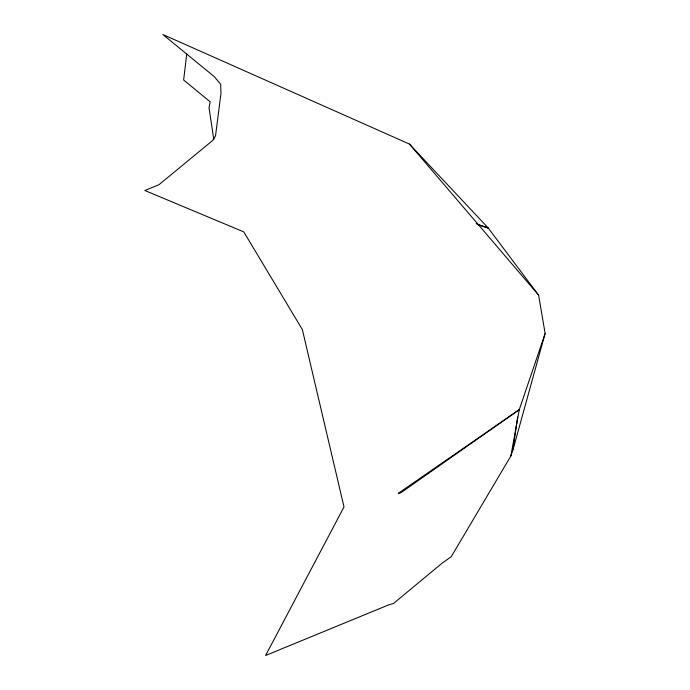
<?xml version="1.0" encoding="UTF-8"?>
<svg xmlns="http://www.w3.org/2000/svg" width="690" height="690" viewBox="0 0 690 690"><rect width="100%" height="100%" fill="white"/><g stroke="black" fill="none" stroke-linecap="round" stroke-linejoin="round"><path stroke-width="1.03" d="M186.74 53.811L183.643 80.006L210.157 101.801L209.018 107.744L213.771 139.328M512.998 449.69L545.135 333.451L538.588 295.113L488.261 228.054L409.455 144.081L162.84 34.5L214.331 76.676L220.714 84.378L220.955 93.607L215.522 135.887L212.839 140.337L158.967 184.713L144.866 190.509L243.786 231.9L302.341 329.527L344.008 506.943L265.598 655.5L389.264 604.63L393.412 603.552L442.109 563.169L451.226 556.709L510.859 456.012L512.998 449.69L517.604 417.036M510.859 456.012L519.285 409.636L545.135 333.451M478.023 224.837L488.261 228.054L476.16 223.698M538.588 295.113L409.455 144.081M519.285 409.636L400.916 492.72L398.216 493.393L519.285 409.636"/></g></svg>
